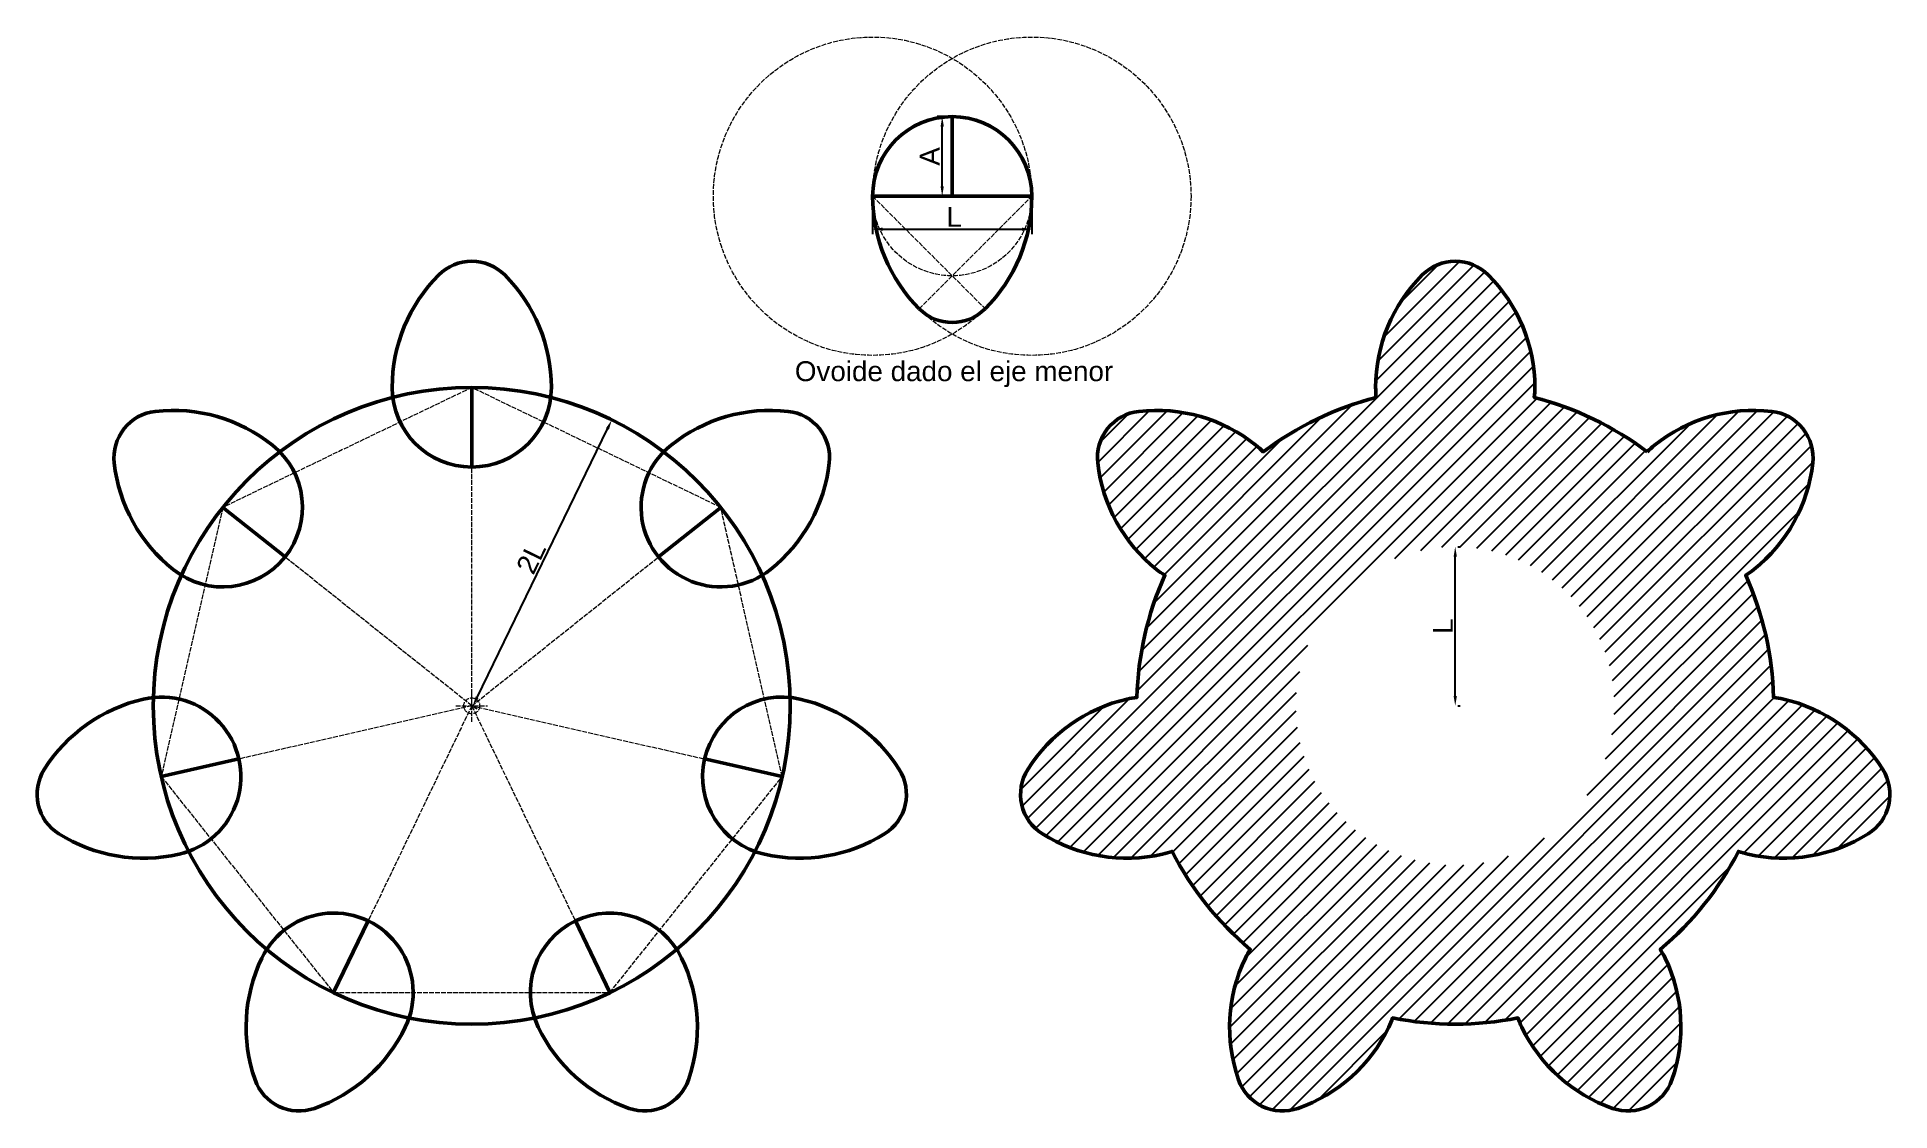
# Model space of a CAD drawing. Header units: metres. Extents: x 430 to 895, y -1 to 269.
import ezdxf

# ---------------------------------------------------------------- set-up
doc = ezdxf.new("R2010")
doc.units = ezdxf.units.M
doc.header["$LTSCALE"] = 0.1
doc.header["$PDMODE"] = 34
doc.header["$PDSIZE"] = 4
doc.linetypes.add('ACAD_ISO02W100', pattern=[15, 12, -3])
for name, color, linetype, lineweight in [('0-Dimension', 92, 'Continuous', 5), ('0-Object', 7, 'Continuous', 50), ('0-Sketch', 1, 'ACAD_ISO02W100', 5), ('0-Text', 156, 'Continuous', 20)]:
    doc.layers.add(name, color=color, linetype=linetype, lineweight=lineweight)
doc.styles.get("Standard").update_dxf_attribs({"font": 'arial.ttf'})
doc.dimstyles.new('ISO-25', dxfattribs={"dimtxt": 5, "dimasz": 2.5, "dimexe": 1.25, "dimexo": 0.625, "dimtad": 1, "dimtxsty": 'Standard', "dimcen": 2.5, "dimadec": 0, "dimazin": 0, "dimtfac": 1, "dimtmove": 0, "dimatfit": 3, "dimfxl": 1, "dimarcsym": 0})

# ---------------------------------------------------------------- blocks, each defined once
blk = doc.blocks.new('*D62')
at = {"layer": '0-Dimension', "color": 0, "lineweight": -2, "transparency": 16777216}
for p, q in [((639.69, 228.2), (639.69, 219.27)), ((679.69, 228.2), (679.69, 219.27)), ((642.19, 220.52), (677.19, 220.52))]:
    blk.add_line(p, q, dxfattribs=at)
at = {"layer": '0-Dimension', "color": 0, "transparency": 16777216}
for points in [[(642.19, 220.94), (642.19, 220.11), (639.69, 220.52)], [(677.19, 220.94), (677.19, 220.11), (679.69, 220.52)]]:
    blk.add_solid(points, dxfattribs=at)
at = {"layer": 'Defpoints', "color": 0, "transparency": 16777216}
for p in [(639.69, 228.82), (679.69, 228.82), (679.69, 220.52)]:
    blk.add_point(p, dxfattribs=at)
at = {"layer": '0-Dimension', "color": 0, "transparency": 16777216, "insert": (660.15, 223.65), "char_height": 5, "attachment_point": 5}
blk.add_mtext('L', dxfattribs=at)
blk = doc.blocks.new('*D63')
at = {"layer": '0-Dimension', "color": 0, "lineweight": -2, "transparency": 16777216}
for p, q in [((574.49, 172.44), (575.3, 172.05)), ((540.32, 102.88), (573.08, 170.35)), ((539.54, 100.48), (540.35, 100.09))]:
    blk.add_line(p, q, dxfattribs=at)
at = {"layer": '0-Dimension', "color": 0, "transparency": 16777216}
for points in [[(572.7, 170.53), (573.45, 170.17), (574.17, 172.6)], [(539.94, 103.07), (540.69, 102.7), (539.22, 100.64)]]:
    blk.add_solid(points, dxfattribs=at)
at = {"layer": 'Defpoints', "color": 0, "transparency": 16777216}
for p in [(573.93, 172.72), (574.17, 172.6), (538.98, 100.75)]:
    blk.add_point(p, dxfattribs=at)
at = {"layer": '0-Dimension', "color": 0, "transparency": 16777216, "insert": (553.88, 137.99), "char_height": 5, "attachment_point": 5, "rotation": 64.0975}
blk.add_mtext('2L', dxfattribs=at)
blk = doc.blocks.new('*D64')
at = {"layer": '0-Dimension', "color": 0, "lineweight": -2, "transparency": 16777216}
for p, q in [((786.7, 140.75), (787.32, 140.75)), ((786.07, 103.25), (786.07, 138.25)), ((786.7, 100.75), (787.32, 100.75))]:
    blk.add_line(p, q, dxfattribs=at)
at = {"layer": '0-Dimension', "color": 0, "transparency": 16777216}
for points in [[(785.66, 138.25), (786.49, 138.25), (786.07, 140.75)], [(785.66, 103.25), (786.49, 103.25), (786.07, 100.75)]]:
    blk.add_solid(points, dxfattribs=at)
at = {"layer": 'Defpoints', "color": 0, "transparency": 16777216}
for p in [(786.07, 140.75), (786.07, 140.75), (786.07, 100.75)]:
    blk.add_point(p, dxfattribs=at)
at = {"layer": '0-Dimension', "color": 0, "transparency": 16777216, "insert": (782.95, 120.75), "char_height": 5, "attachment_point": 5, "rotation": 90}
blk.add_mtext('L', dxfattribs=at)
blk = doc.blocks.new('*D65')
at = {"layer": '0-Dimension', "color": 0, "lineweight": -2, "transparency": 16777216}
for p, q in [((659.06, 248.82), (655.93, 248.82)), ((657.18, 231.32), (657.18, 246.32)), ((659.06, 228.82), (655.93, 228.82))]:
    blk.add_line(p, q, dxfattribs=at)
at = {"layer": '0-Dimension', "color": 0, "transparency": 16777216}
for points in [[(656.76, 246.32), (657.59, 246.32), (657.18, 248.82)], [(656.76, 231.32), (657.59, 231.32), (657.18, 228.82)]]:
    blk.add_solid(points, dxfattribs=at)
at = {"layer": 'Defpoints', "color": 0, "transparency": 16777216}
for p in [(657.18, 248.82), (659.69, 248.82), (659.69, 228.82)]:
    blk.add_point(p, dxfattribs=at)
at = {"layer": '0-Dimension', "color": 0, "transparency": 16777216, "insert": (654.05, 238.82), "char_height": 5, "attachment_point": 5, "rotation": 90}
blk.add_mtext('A', dxfattribs=at)

msp = doc.modelspace()

# ---------------------------------------------------------------- hatches: boundary and pattern name
h = msp.add_hatch()
h.set_pattern_fill('ANSI31', color=256)
h.paths.add_polyline_path([(766.231, 178.253, 0.0993971), (737.855, 164.587, 0.0313422), (735.998, 166.269, 0.1989124), (706.58, 174.744, 0.4142136), (696.249, 161.79, 0.1989124), (711.058, 134.995, 0.0313422), (713.111, 133.559, 0.0993971), (706.102, 102.853, 0.0313422), (703.63, 102.45, 0.1989124), (678.662, 84.734, 0.4142136), (682.349, 68.581, 0.1989124), (712.531, 63.453, 0.0313422), (714.933, 64.162, 0.0993971), (734.571, 39.537, 0.0313422), (733.344, 37.353, 0.1989124), (731.628, 6.786, 0.4142136), (746.556, -0.402, 0.1989124), (769.383, 19.998, 0.0313422), (770.327, 22.318, 0.0993971), (801.823, 22.318, 0.0313422), (802.766, 19.998, 0.1989124), (825.593, -0.402, 0.4142136), (840.521, 6.786, 0.1989124), (838.805, 37.353, 0.0313422), (837.579, 39.537, 0.0993971), (857.216, 64.162, 0.0313422), (859.618, 63.453, 0.1989124), (889.8, 68.581, 0.4142136), (893.487, 84.734, 0.1989124), (868.519, 102.45, 0.0313422), (866.047, 102.853, 0.0993971), (859.038, 133.559, 0.0313422), (861.091, 134.995, 0.1989124), (875.9, 161.79, 0.4142136), (865.569, 174.744, 0.1989124), (836.151, 166.269, 0.0313422), (834.295, 164.587, 0.0993971), (805.918, 178.253, 0.0313422), (806.075, 180.753, 0.1989124), (794.359, 209.037, 0.4142136), (777.79, 209.037, 0.1989124), (766.075, 180.753, 0.0313422)])
h.paths.add_polyline_path([(826.075, 100.753, -1), (746.075, 100.753, -1)], flags=16)

# ---------------------------------------------------------------- linework, layer by layer
at = {"layer": '0-Object'}
for p, q in [((659.69, 228.824), (659.69, 248.824)), ((639.69, 228.824), (679.69, 228.824)), ((538.982, 180.753), (538.982, 160.753)), ((476.435, 150.632), (492.072, 138.162)), ((601.528, 150.632), (585.892, 138.162)), ((460.988, 82.951), (480.486, 87.402)), ((616.976, 82.951), (597.478, 87.402)), ((504.271, 28.675), (512.949, 46.695)), ((573.693, 28.675), (565.015, 46.695))]:
    msp.add_line(p, q, dxfattribs=at)
for points in [[(558.982, 180.753, 0.1989124), (547.266, 209.037, 0.4142136), (530.698, 209.037, 0.1989124), (518.982, 180.753, 1)], [(488.905, 166.269, 0.1989124), (459.487, 174.744, 0.4142136), (449.157, 161.79, 0.1989124), (463.966, 134.995, 1)], [(613.998, 134.995, 0.1989124), (628.807, 161.79, 0.4142136), (618.477, 174.744, 0.1989124), (589.059, 166.269, 1)], [(456.537, 102.45, 0.1989124), (431.569, 84.734, 0.4142136), (435.256, 68.581, 0.1989124), (465.438, 63.453, 1)], [(612.526, 63.453, 0.1989124), (642.708, 68.581, 0.4142136), (646.395, 84.734, 0.1989124), (621.427, 102.45, 1)], [(486.252, 37.353, 0.1989124), (484.535, 6.786, 0.4142136), (499.463, -0.402, 0.1989124), (522.291, 19.998, 1)], [(555.673, 19.998, 0.1989124), (578.501, -0.402, 0.4142136), (593.429, 6.786, 0.1989124), (591.712, 37.353, 1)]]:
    msp.add_lwpolyline(points, format="xyb", close=True, dxfattribs=at)
msp.add_lwpolyline([(834.295, 164.587, 0.0993971), (805.918, 178.253, 0.0313422), (806.075, 180.753, 0.1989124), (794.359, 209.037, 0.4142136), (777.79, 209.037, 0.1989124), (766.075, 180.753, 0.0313422), (766.231, 178.253, 0.0993971), (737.855, 164.587, 0.0313422), (735.998, 166.269, 0.1989124), (706.58, 174.744, 0.4142136), (696.249, 161.79, 0.1989124), (711.058, 134.995, 0.0313422), (713.111, 133.559, 0.0993971), (706.102, 102.853, 0.0313422), (703.63, 102.45, 0.1989124), (678.662, 84.734, 0.4142136), (682.349, 68.581, 0.1989124), (712.531, 63.453, 0.0313422), (714.933, 64.162, 0.0993971), (734.571, 39.537, 0.0313422), (733.344, 37.353, 0.1989124), (731.628, 6.786, 0.4142136), (746.556, -0.402, 0.1989124), (769.383, 19.998, 0.0313422), (770.327, 22.318, 0.0993971), (801.823, 22.318, 0.0313422), (802.766, 19.998, 0.1989124), (825.593, -0.402, 0.4142136), (840.521, 6.786, 0.1989124), (838.805, 37.353, 0.0313422), (837.579, 39.537, 0.0993971), (857.216, 64.162, 0.0313422), (859.618, 63.453, 0.1989124), (889.8, 68.581, 0.4142136), (893.487, 84.734, 0.1989124), (868.519, 102.45, 0.0313422), (866.047, 102.853, 0.0993971), (859.038, 133.559, 0.0313422), (861.091, 134.995, 0.1989124), (875.9, 161.79, 0.4142136), (865.569, 174.744, 0.1989124), (836.151, 166.269)], format="xyb", dxfattribs=at)
msp.add_circle((538.982, 100.753), 80, dxfattribs=at)
for centre, radius, start, end in [((659.69, 228.824), 20, 0, 180), ((679.69, 228.824), 40, 180, 225), ((639.69, 228.824), 40, 315, 0), ((659.69, 208.824), 11.716, 225, 315), ((848.621, 150.632), 20, 128.57143, 135.75218)]:
    msp.add_arc(centre, radius, start, end, dxfattribs=at)
at = {"layer": '0-Sketch'}
for p, q in [((639.69, 228.824), (679.69, 228.824)), ((639.69, 228.824), (667.974, 200.54)), ((651.406, 200.54), (679.69, 228.824)), ((538.982, 100.753), (538.982, 180.753)), ((538.982, 100.753), (476.435, 150.632)), ((538.982, 100.753), (601.528, 150.632)), ((538.982, 100.753), (460.988, 82.951)), ((538.982, 100.753), (504.271, 28.675)), ((538.982, 100.753), (616.976, 82.951)), ((538.982, 100.753), (573.693, 28.675))]:
    msp.add_line(p, q, dxfattribs=at)
msp.add_lwpolyline([(538.982, 180.753), (476.435, 150.632), (460.988, 82.951), (504.271, 28.675), (573.693, 28.675), (616.976, 82.951), (601.528, 150.632)], close=True, dxfattribs=at)
for centre, radius in [((639.69, 228.824), 40), ((679.69, 228.824), 40), ((659.69, 228.824), 20)]:
    msp.add_circle(centre, radius, dxfattribs=at)
msp.add_point((538.982, 100.753), dxfattribs=at)

# ---------------------------------------------------------------- texts
at = {"layer": '0-Text', "insert": (612.254, 187.348), "char_height": 5, "attachment_point": 1}
msp.add_mtext_dynamic_manual_height_columns('\\pxqc;Ovoide dado el eje menor', width=95.7778, gutter_width=25, heights=[0], dxfattribs=at)

# ---------------------------------------------------------------- dimensions: what is measured, and where the dimension line sits
at = {"layer": '0-Dimension'}
for p1, p2, distance, text, picture, middle in [((659.69, 228.824), (659.69, 248.824), 2.513, 'A', '*D65', (654.052, 238.824)), ((538.982, 100.753), (573.929, 172.716), -0.269, '2L', '*D63', (553.877, 137.986)), ((786.075, 100.753), (786.075, 140.753), 0, 'L', '*D64', (782.95, 120.753))]:
    dim = msp.add_aligned_dim(p1=p1, p2=p2, distance=distance, text=text, dimstyle='ISO-25', dxfattribs=at)
    dim.commit()
    dim.dimension.update_dxf_attribs({"geometry": picture, "text_midpoint": middle})
dim = msp.add_linear_dim(base=(679.69, 220.523), p1=(639.69, 228.824), p2=(679.69, 228.824), text='L', dimstyle='ISO-25', dxfattribs=at)
dim.commit()
dim.dimension.update_dxf_attribs({"geometry": '*D62', "text_midpoint": (660.146, 220.523), "dimtype": 160})

doc.saveas('drawing.dxf')
